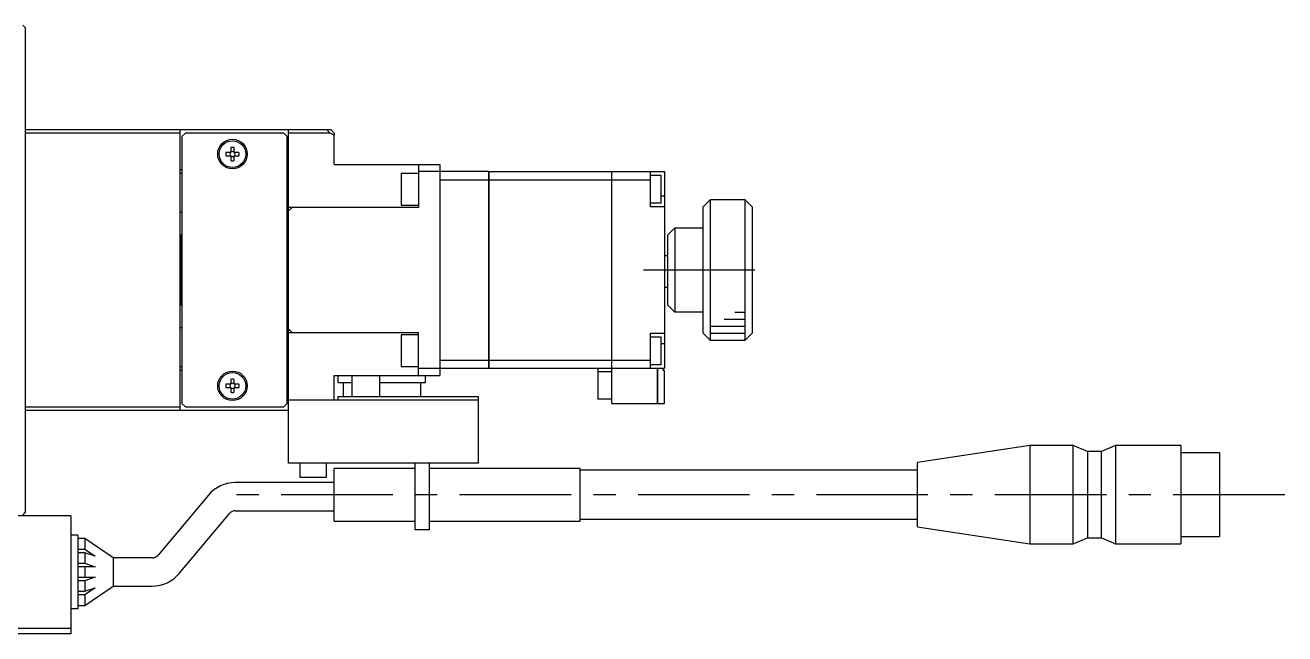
# Model space of a CAD drawing. Extents: x 0 to 741, y -8 to 413.
# Drawn here: x 561.3 to 740.6, y 247.1 to 333.7 of the extents above; entities that cross this region are included whole.
import ezdxf

# ---------------------------------------------------------------- set-up
doc = ezdxf.new("R2010")
doc.units = 0
doc.header["$LTSCALE"] = 0.5
doc.linetypes.add('CENTER', pattern=[50.8, 31.75, -6.35, 6.35, -6.35])
for name, color, linetype in [('MSM_CENTER', 1, 'CENTER'), ('MSM_CONTINUOUS', 7, 'CONTINUOUS'), ('MSM_NARROW', 5, 'CONTINUOUS')]:
    doc.layers.add(name, color=color, linetype=linetype)

msp = doc.modelspace()

# ---------------------------------------------------------------- linework, layer by layer
at = {"layer": 'MSM_CENTER'}
for p, q in [((649.3, 298.88), (667.3, 298.88)), ((740.61, 266.88), (588.8, 266.88))]:
    msp.add_line(p, q, dxfattribs=at)
at = {"layer": 'MSM_CONTINUOUS'}
for p, q in [((560.95, 333.73), (561.3, 333.38)), ((561.3, 333.38), (561.3, 264.38)), ((561.3, 318.88), (604.8, 318.88)), ((583.3, 318.38), (561.3, 318.38)), ((583.3, 318.88), (583.3, 278.88)), ((584.1, 318.38), (583.6, 317.88)), ((583.6, 317.88), (583.6, 279.88)), ((598.1, 318.38), (584.1, 318.38)), ((598.6, 317.88), (598.1, 318.38)), ((598.6, 279.88), (598.6, 317.88)), ((598.8, 271.38), (598.8, 318.88)), ((604.69, 318.38), (598.8, 318.38)), ((604.69, 318.38), (604.19, 318.88)), ((605.3, 318.07), (604.69, 318.38)), ((604.8, 318.88), (605.3, 318.38)), ((605.3, 318.38), (605.3, 318.07)), ((605.3, 313.88), (605.3, 318.07)), ((590.56, 315.62), (589.88, 315.62)), ((590.56, 316.3), (590.56, 315.62)), ((591.04, 315.62), (591.04, 316.3)), ((591.72, 315.62), (591.04, 315.62)), ((589.88, 315.14), (590.56, 315.14)), ((590.56, 315.14), (590.56, 314.46)), ((591.04, 314.46), (591.04, 315.14)), ((591.04, 315.14), (591.72, 315.14)), ((605.3, 313.88), (620.3, 313.88)), ((617.3, 313.88), (617.3, 307.78)), ((620.3, 313.88), (620.3, 283.88)), ((583.6, 313.13), (583.3, 313.13)), ((583.6, 312.63), (583.3, 312.63)), ((598.8, 313.13), (598.6, 313.13)), ((614.8, 312.63), (614.8, 308.13)), ((617.3, 312.63), (614.8, 312.63)), ((627.29, 312.88), (617.3, 312.88)), ((627.29, 284.88), (627.29, 312.88)), ((627.3, 312.87), (627.29, 312.87)), ((627.3, 312.88), (627.3, 284.88)), ((627.3, 312.88), (644.79, 312.88)), ((644.79, 280.88), (644.79, 312.88)), ((644.8, 312.87), (644.79, 312.87)), ((644.8, 312.88), (652.3, 312.88)), ((644.8, 279.88), (644.8, 312.88)), ((650.3, 307.88), (650.3, 312.88)), ((650.3, 312.38), (651.8, 312.38)), ((651.8, 312.38), (651.8, 308.38)), ((652.3, 312.88), (652.3, 284.88)), ((620.3, 311.73), (627.29, 311.73)), ((627.3, 311.72), (627.29, 311.72)), ((627.3, 311.73), (644.79, 311.73)), ((644.8, 311.72), (644.79, 311.72)), ((644.8, 311.73), (650.3, 311.73)), ((598.8, 308.88), (598.6, 308.88)), ((652.3, 309.38), (651.8, 309.38)), ((658.8, 308.88), (657.8, 307.88)), ((658.8, 308.88), (658.8, 288.88)), ((663.8, 308.88), (658.8, 308.88)), ((663.8, 288.88), (663.8, 308.88)), ((664.8, 307.88), (663.8, 308.88)), ((583.3, 307.13), (583.6, 307.13)), ((598.6, 307.88), (598.8, 307.88)), ((617.3, 307.78), (598.8, 307.78)), ((598.8, 307.28), (599.3, 307.78)), ((614.8, 308.13), (617.3, 308.13)), ((651.8, 308.38), (650.3, 308.38)), ((652.3, 307.88), (650.3, 307.88)), ((657.8, 289.88), (657.8, 307.88)), ((664.8, 307.88), (664.8, 289.88)), ((598.8, 306.38), (598.6, 306.38)), ((653.8, 304.88), (652.8, 303.88)), ((653.8, 304.88), (657.8, 304.88)), ((653.8, 304.88), (653.8, 292.88)), ((583.5, 303.88), (583.3, 303.68)), ((583.5, 303.88), (583.5, 293.88)), ((583.6, 303.88), (583.5, 303.88)), ((652.8, 293.88), (652.8, 303.88)), ((652.8, 300.88), (652.3, 300.88)), ((652.8, 296.38), (652.3, 296.38)), ((583.3, 294.08), (583.5, 293.88)), ((583.5, 293.88), (583.6, 293.88)), ((652.8, 293.88), (653.8, 292.88)), ((657.8, 292.88), (653.8, 292.88)), ((583.6, 290.63), (583.3, 290.63)), ((598.6, 291.38), (598.8, 291.38)), ((598.6, 289.88), (598.8, 289.88)), ((598.6, 288.88), (598.8, 288.88)), ((599.3, 289.98), (598.8, 290.48)), ((598.8, 289.98), (617.3, 289.98)), ((614.8, 289.63), (614.8, 285.13)), ((617.3, 289.63), (614.8, 289.63)), ((617.3, 283.88), (617.3, 289.98)), ((650.3, 284.88), (650.3, 289.88)), ((650.3, 289.88), (652.3, 289.88)), ((650.3, 289.38), (651.8, 289.38)), ((651.8, 289.38), (651.8, 285.38)), ((657.8, 289.88), (658.8, 288.88)), ((658.8, 288.88), (663.8, 288.88)), ((663.8, 288.88), (664.8, 289.88)), ((652.3, 288.38), (651.8, 288.38)), ((583.3, 285.13), (583.6, 285.13)), ((614.8, 285.13), (617.3, 285.13)), ((620.3, 286.04), (627.29, 286.04)), ((627.3, 286.04), (627.29, 286.04)), ((627.3, 286.04), (644.79, 286.04)), ((644.8, 286.04), (644.79, 286.04)), ((644.8, 286.04), (650.3, 286.04)), ((651.8, 285.38), (650.3, 285.38)), ((583.3, 284.63), (583.6, 284.63)), ((598.6, 284.63), (598.8, 284.63)), ((605.3, 280.38), (605.3, 283.88)), ((605.3, 283.88), (620.3, 283.88)), ((605.8, 283.88), (605.8, 282.88)), ((607.8, 283.88), (607.8, 280.88)), ((611.8, 280.88), (611.8, 283.88)), ((617.3, 284.88), (627.29, 284.88)), ((618.3, 282.88), (618.3, 283.88)), ((627.3, 284.89), (627.29, 284.89)), ((627.3, 284.88), (644.79, 284.88)), ((642.8, 284.88), (642.8, 280.48)), ((644.79, 284.38), (642.8, 284.38)), ((644.8, 284.89), (644.79, 284.89)), ((644.8, 284.88), (652.3, 284.88)), ((651.29, 279.88), (651.29, 284.88)), ((651.3, 284.88), (651.3, 279.88)), ((652.1, 284.58), (652.1, 284.88)), ((652.3, 284.58), (652.1, 284.58)), ((652.3, 279.88), (652.3, 284.58)), ((590.56, 282.62), (589.88, 282.62)), ((589.88, 282.14), (590.56, 282.14)), ((590.56, 283.3), (590.56, 282.62)), ((590.56, 282.14), (590.56, 281.46)), ((591.04, 282.62), (591.04, 283.3)), ((591.72, 282.62), (591.04, 282.62)), ((591.04, 281.46), (591.04, 282.14)), ((591.04, 282.14), (591.72, 282.14)), ((605.8, 282.88), (607.8, 282.88)), ((606.55, 282.88), (606.55, 280.88)), ((611.8, 282.88), (618.3, 282.88)), ((617.55, 282.88), (617.55, 280.88)), ((583.6, 279.88), (584.1, 279.38)), ((598.1, 279.38), (598.6, 279.88)), ((598.8, 280.38), (625.8, 280.38)), ((605.8, 280.88), (625.8, 280.88)), ((605.8, 280.88), (605.8, 280.38)), ((625.8, 280.88), (625.8, 271.38)), ((644.8, 280.48), (642.8, 280.48)), ((644.8, 280.88), (644.79, 280.88)), ((644.8, 279.88), (651.29, 279.88)), ((651.3, 279.89), (651.29, 279.89)), ((651.3, 279.88), (652.3, 279.88)), ((561.3, 279.38), (583.3, 279.38)), ((598.8, 278.88), (561.3, 278.88)), ((584.1, 279.38), (598.1, 279.38)), ((704.3, 273.88), (688.3, 271.45)), ((704.3, 273.88), (704.3, 259.88)), ((710.5, 273.88), (704.3, 273.88)), ((710.5, 259.88), (710.5, 273.88)), ((712.5, 273.03), (710.5, 273.88)), ((712.5, 273.03), (712.5, 260.73)), ((714.5, 273.03), (712.5, 273.03)), ((716.5, 273.88), (714.5, 273.03)), ((714.5, 260.73), (714.5, 273.03)), ((716.5, 273.88), (716.5, 259.88)), ((725.8, 273.88), (716.5, 273.88)), ((725.8, 273.88), (725.8, 259.88)), ((731.3, 272.83), (725.8, 272.83)), ((731.3, 272.83), (731.3, 260.93)), ((625.8, 271.38), (598.8, 271.38)), ((600.4, 271.38), (600.4, 269.38)), ((604.2, 269.38), (604.2, 271.38)), ((616.8, 261.88), (616.8, 271.38)), ((618.8, 271.38), (618.8, 261.88)), ((688.3, 262.31), (688.3, 271.45)), ((600.4, 269.38), (604.2, 269.38)), ((605.3, 263.13), (605.3, 270.63)), ((616.8, 270.63), (605.3, 270.63)), ((640.3, 270.63), (618.8, 270.63)), ((640.3, 263.13), (640.3, 270.63)), ((688.3, 270.38), (640.3, 270.38)), ((605.3, 268.61), (591.2, 268.61)), ((587.37, 266.82), (580.16, 258.24)), ((567.8, 263.88), (491.8, 263.88)), ((561.3, 264.38), (560.95, 264.03)), ((567.8, 263.88), (567.8, 247.08)), ((583.23, 255.67), (590.43, 264.25)), ((591.2, 264.61), (605.3, 264.61)), ((605.3, 263.13), (616.8, 263.13)), ((618.8, 261.88), (616.8, 261.88)), ((618.8, 263.13), (640.3, 263.13)), ((640.3, 263.38), (688.3, 263.38)), ((688.3, 262.31), (704.3, 259.88)), ((568.8, 261.13), (567.8, 261.13)), ((568.8, 261.13), (568.8, 250.63)), ((569.8, 260.63), (568.8, 260.63)), ((569.8, 260.63), (569.8, 259.13)), ((573.8, 257.88), (569.8, 260.63)), ((710.5, 259.88), (712.5, 260.73)), ((712.5, 260.73), (714.5, 260.73)), ((714.5, 260.73), (716.5, 259.88)), ((725.8, 260.93), (731.3, 260.93)), ((568.8, 259.13), (569.8, 259.13)), ((569.8, 258.63), (568.8, 258.63)), ((569.8, 259.13), (571.25, 258.13)), ((569.8, 258.63), (569.8, 257.13)), ((571.25, 258.13), (569.8, 258.63)), ((704.3, 259.88), (710.5, 259.88)), ((716.5, 259.88), (725.8, 259.88)), ((568.8, 257.13), (569.8, 257.13)), ((571.25, 256.63), (568.8, 256.63)), ((569.8, 257.13), (571.25, 256.63)), ((569.8, 256.63), (569.8, 255.13)), ((573.8, 257.88), (573.8, 253.88)), ((579.4, 257.88), (573.8, 257.88)), ((568.8, 255.13), (571.25, 255.13)), ((569.8, 254.63), (568.8, 254.63)), ((571.25, 255.13), (569.8, 254.63)), ((569.8, 254.63), (569.8, 253.13)), ((568.8, 253.13), (569.8, 253.13)), ((569.8, 251.13), (573.8, 253.88)), ((571.25, 253.63), (569.8, 252.63)), ((569.8, 253.13), (571.25, 253.63)), ((573.8, 253.88), (579.4, 253.88)), ((569.8, 252.63), (568.8, 252.63)), ((568.8, 251.13), (569.8, 251.13)), ((569.8, 252.63), (569.8, 251.13)), ((568.8, 250.63), (567.8, 250.63)), ((491.8, 247.88), (567.8, 247.88)), ((567.8, 247.08), (491.8, 247.08))]:
    msp.add_line(p, q, dxfattribs=at)
for centre, radius in [((590.8, 315.38), 2.1), ((590.8, 315.38), 1.9), ((590.8, 282.38), 2.1), ((590.8, 282.38), 1.9)]:
    msp.add_circle(centre, radius, dxfattribs=at)
for centre, radius, start, end in [((590.8, 315.38), 0.95, 165.3667, 194.6333), ((590.8, 315.38), 0.365, 138.8496, 221.1504), ((590.8, 315.38), 0.95, 75.3667, 104.6333), ((590.8, 315.38), 0.365, 48.8496, 131.1504), ((590.8, 315.38), 0.365, 318.8496, 41.1504), ((590.8, 315.38), 0.95, 345.3667, 14.6333), ((590.8, 315.38), 0.365, 228.8496, 311.1504), ((590.8, 315.38), 0.95, 255.3667, 284.6333), ((590.8, 282.38), 0.95, 75.3667, 104.6333), ((590.8, 282.38), 0.95, 165.3667, 194.6333), ((590.8, 282.38), 0.365, 138.8496, 221.1504), ((590.8, 282.38), 0.365, 48.8496, 131.1504), ((590.8, 282.38), 0.365, 228.8496, 311.1504), ((590.8, 282.38), 0.365, 318.8496, 41.1504), ((590.8, 282.38), 0.95, 345.3667, 14.6333), ((590.8, 282.38), 0.95, 255.3667, 284.6333), ((591.2, 263.61), 5, 90, 140), ((591.2, 263.61), 1, 90, 140), ((579.4, 258.88), 1, 270, 320), ((579.4, 258.88), 5, 270, 320)]:
    msp.add_arc(centre, radius, start, end, dxfattribs=at)
at = {"layer": 'MSM_NARROW'}
for p, q in [((662.3, 292.88), (663.8, 292.88)), ((658.8, 290.88), (663.8, 290.88)), ((660.8, 291.88), (663.8, 291.88)), ((658.8, 289.88), (663.8, 289.88))]:
    msp.add_line(p, q, dxfattribs=at)

doc.saveas('drawing.dxf')
